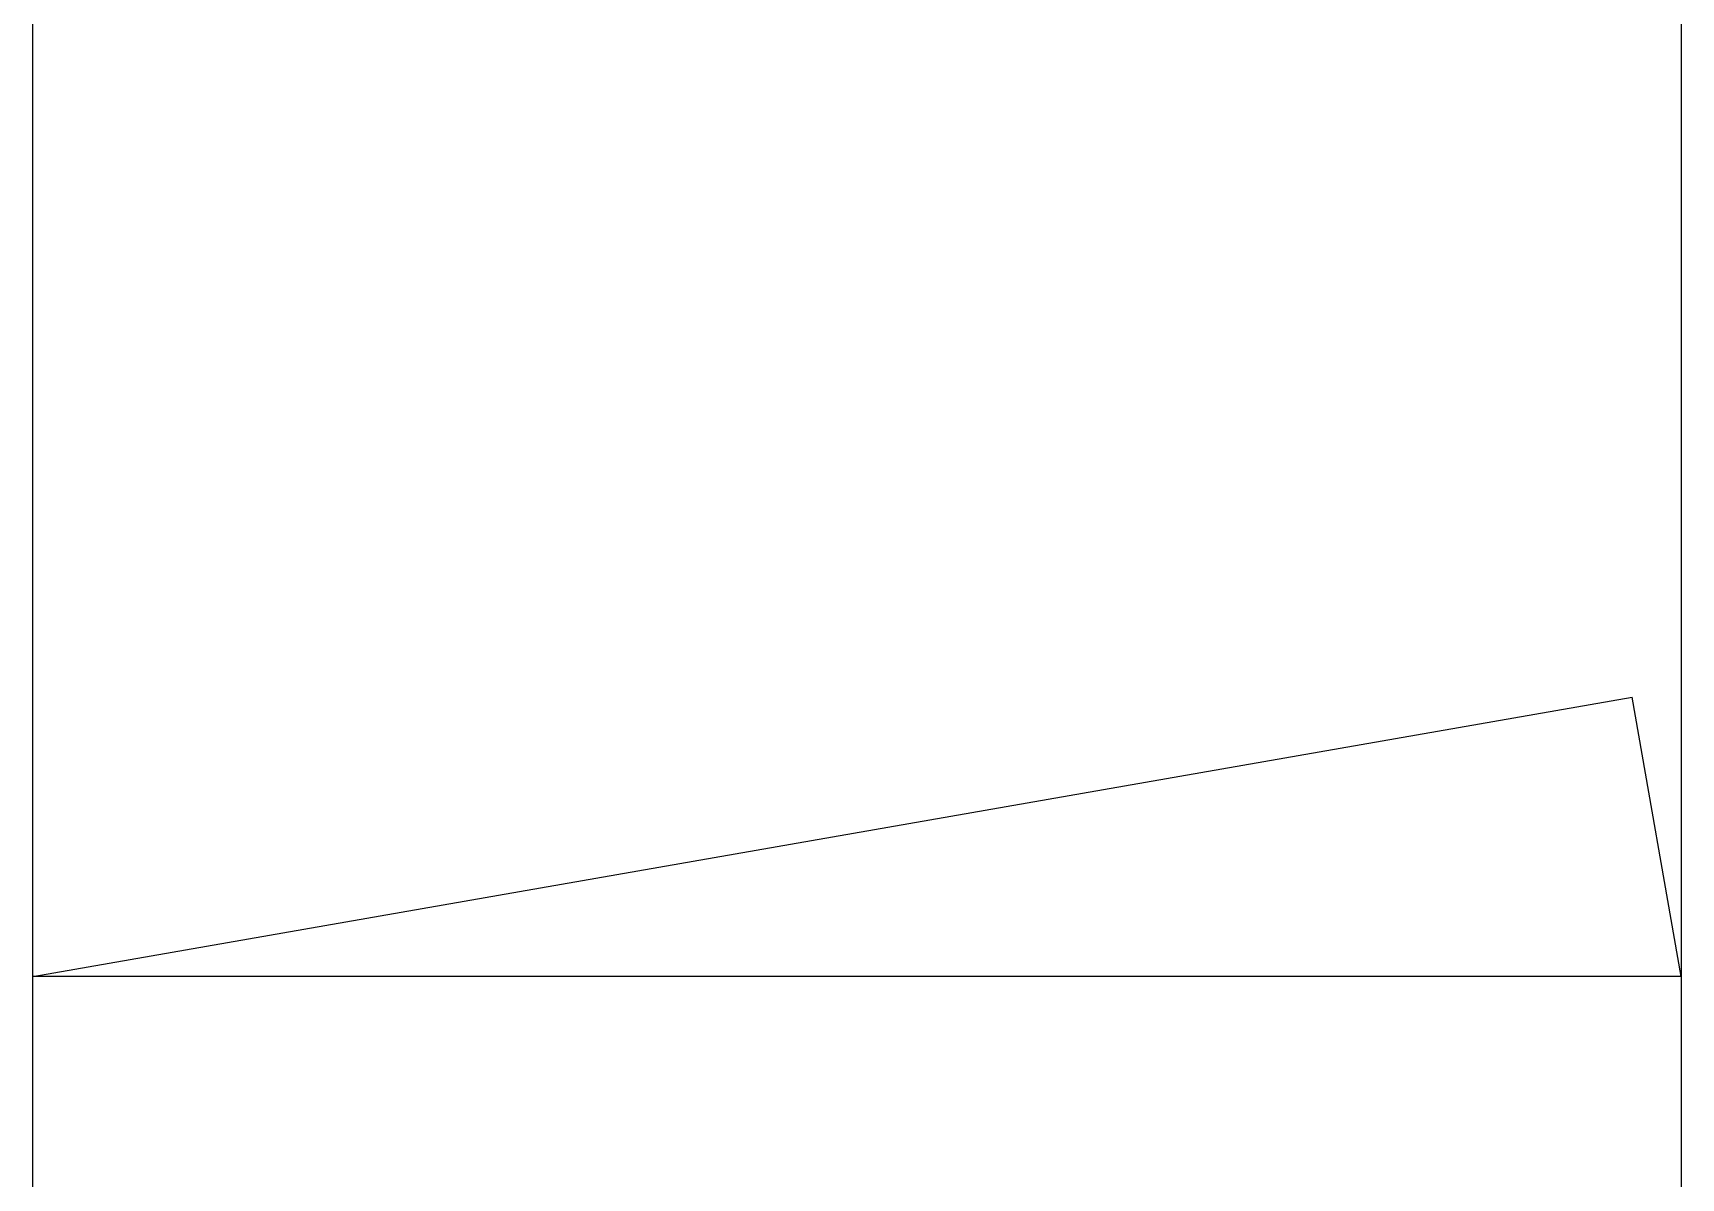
# Model space of a CAD drawing. Header units: millimetres. Extents: x -4 to 86791, y -1 to 44030.
# Drawn here: x 56668 to 57468, y 29079 to 29635 of the extents above; entities that cross this region are included whole.
import ezdxf

# ---------------------------------------------------------------- set-up
doc = ezdxf.new("R2010")
doc.units = ezdxf.units.MM
doc.layers.add('\\M+3B0A1\\M+3B1B8', color=6, linetype='Continuous')

# ---------------------------------------------------------------- blocks, each defined once
blk = doc.blocks.new('BEDD')
at = {"layer": '\\M+3B0A1\\M+3B1B8'}
for p, q in [((189857.67, 166552.66), (189857.67, 168352.66)), ((190657.67, 168352.66), (190657.67, 166552.66)), ((189857.67, 166962.34), (190633.99, 167097.91)), ((190657.67, 167102.04), (190657.67, 166962.34)), ((190657.67, 166962.34), (189857.67, 166962.34))]:
    blk.add_line(p, q, dxfattribs=at)
blk.add_lwpolyline([(190657.67, 166962.34), (190633.99, 167097.91)], dxfattribs=at)

msp = doc.modelspace()

# ---------------------------------------------------------------- block references
msp.add_blockref('BEDD', (-133189.26, -137785.05))

doc.saveas('drawing.dxf')
